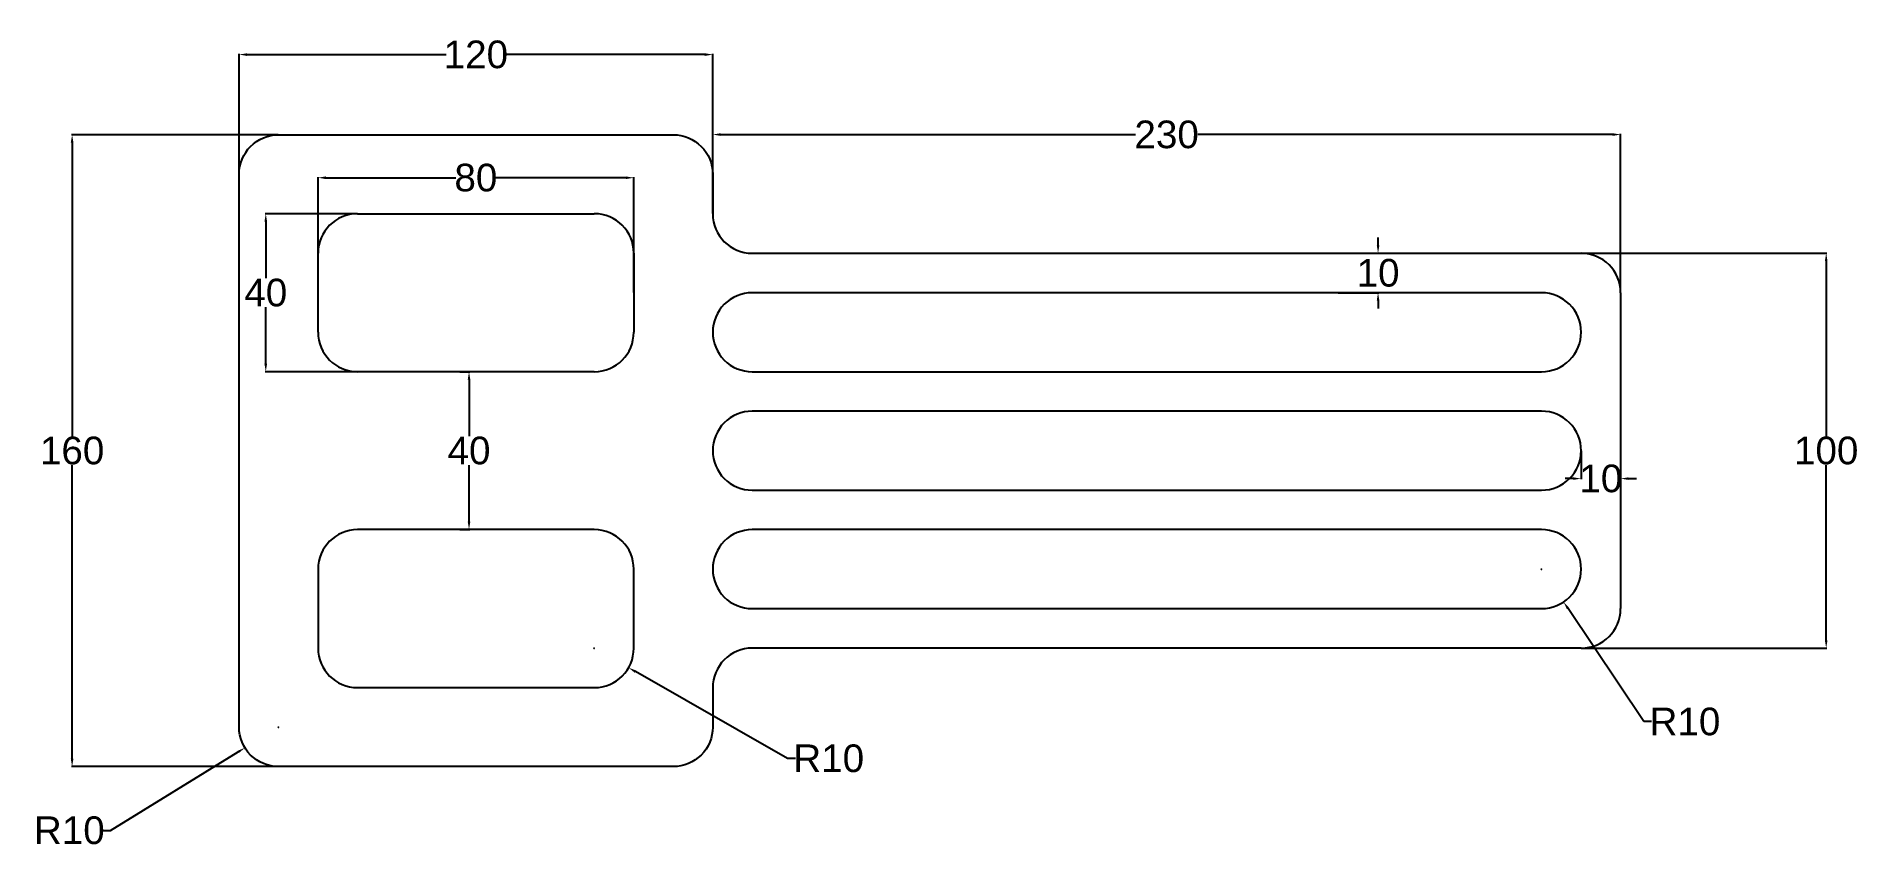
# Model space of a CAD drawing. Header units: centimetres. Extents: x 69 to 531, y -130 to 75.
import ezdxf

# ---------------------------------------------------------------- set-up
doc = ezdxf.new("R2010")
doc.units = ezdxf.units.CM
doc.header["$MEASUREMENT"] = 0
doc.layers.get('Defpoints').update_dxf_attribs({"color": 90})
doc.styles.get("Standard").update_dxf_attribs({"font": 'arial.ttf'})
doc.dimstyles.get("Standard").update_dxf_attribs({"dimtxt": 7, "dimasz": 2, "dimexe": 0.18, "dimexo": 0.0625, "dimgap": 0.09, "dimtad": 0, "dimtih": 1, "dimtoh": 1, "dimdec": 0, "dimzin": 0, "dimdsep": 46, "dimtxsty": 'Standard', "dimcen": 0.09, "dimclrd": 256, "dimadec": 0, "dimazin": 0, "dimtfac": 1, "dimtdec": 0, "dimtofl": 0, "dimtmove": 0, "dimatfit": 3, "dimfxl": 1, "dimtolj": 1, "dimtzin": 0, "dimarcsym": 0})

# ---------------------------------------------------------------- blocks, each defined once
blk = doc.blocks.new('*U6')
blk.add_lwpolyline([(100, 10), (-100, 10, 0.414214), (-110, 0, 0.414214), (-100, -10), (100, -10, 0.414214), (110, 0, 0.414214)], format="xyb", close=True)
blk = doc.blocks.new('*U7')
at = {"color": 0, "linetype": 'ByBlock', "lineweight": -2, "transparency": 16777216}
for p in [(0, 0), (0, -30), (0, -60)]:
    blk.add_blockref('*U6', p, dxfattribs=at)
blk = doc.blocks.new('*D8')
at = {"color": 0, "lineweight": -2, "transparency": 16777216}
for p, q in [((120.83, 40.35), (120.83, 70.78)), ((240.83, 35.35), (240.83, 70.78))]:
    blk.add_line(p, q, dxfattribs=at)
at = {"lineweight": -2, "transparency": 16777216}
for p, q in [((122.83, 70.6), (173.34, 70.6)), ((238.83, 70.6), (188.31, 70.6))]:
    blk.add_line(p, q, dxfattribs=at)
at = {"transparency": 16777216}
for points in [[(122.83, 70.93), (122.83, 70.26), (120.83, 70.6)], [(238.83, 70.93), (238.83, 70.26), (240.83, 70.6)]]:
    blk.add_solid(points, dxfattribs=at)
at = {"layer": 'Defpoints', "color": 0, "transparency": 16777216}
for p in [(240.83, 70.6), (120.83, 40.29), (240.83, 35.29)]:
    blk.add_point(p, dxfattribs=at)
at = {"color": 0, "transparency": 16777216, "insert": (180.83, 70.6), "char_height": 7, "attachment_point": 5}
blk.add_mtext('\\A1;120', dxfattribs=at)
blk = doc.blocks.new('*D9')
at = {"layer": 'Defpoints', "color": 0, "lineweight": -2, "transparency": 16777216}
for p, q in [((130.76, 50.29), (78.36, 50.29)), ((130.76, -109.71), (78.36, -109.71))]:
    blk.add_line(p, q, dxfattribs=at)
at = {"layer": 'Defpoints', "lineweight": -2, "transparency": 16777216}
for p, q in [((78.54, 48.29), (78.54, -26.04)), ((78.54, -107.71), (78.54, -33.37))]:
    blk.add_line(p, q, dxfattribs=at)
at = {"layer": 'Defpoints', "color": 0, "transparency": 16777216}
for p in [(130.83, 50.29), (78.54, -109.71), (130.83, -109.71)]:
    blk.add_point(p, dxfattribs=at)
at = {"layer": 'Defpoints', "transparency": 16777216}
for points in [[(78.2, 48.29), (78.87, 48.29), (78.54, 50.29)], [(78.2, -107.71), (78.87, -107.71), (78.54, -109.71)]]:
    blk.add_solid(points, dxfattribs=at)
at = {"layer": 'Defpoints', "color": 0, "transparency": 16777216, "insert": (78.54, -29.71), "char_height": 7, "attachment_point": 5}
blk.add_mtext('\\A1;160', dxfattribs=at)
blk = doc.blocks.new('*D10')
at = {"layer": 'Defpoints', "color": 0, "lineweight": -2, "transparency": 16777216}
for p, q in [((150.76, 30.29), (127.42, 30.29)), ((150.76, -9.71), (127.42, -9.71))]:
    blk.add_line(p, q, dxfattribs=at)
at = {"layer": 'Defpoints', "lineweight": -2, "transparency": 16777216}
for p, q in [((127.6, 28.29), (127.6, 13.96)), ((127.6, -7.71), (127.6, 6.63))]:
    blk.add_line(p, q, dxfattribs=at)
at = {"layer": 'Defpoints', "color": 0, "transparency": 16777216}
for p in [(150.83, 30.29), (127.6, -9.71), (150.83, -9.71)]:
    blk.add_point(p, dxfattribs=at)
at = {"layer": 'Defpoints', "transparency": 16777216}
for points in [[(127.26, 28.29), (127.93, 28.29), (127.6, 30.29)], [(127.26, -7.71), (127.93, -7.71), (127.6, -9.71)]]:
    blk.add_solid(points, dxfattribs=at)
at = {"layer": 'Defpoints', "color": 0, "transparency": 16777216, "insert": (127.6, 10.29), "char_height": 7, "attachment_point": 5}
blk.add_mtext('\\A1;40', dxfattribs=at)
blk = doc.blocks.new('*D11')
at = {"layer": 'Defpoints', "color": 0, "lineweight": -2, "transparency": 16777216}
for p, q in [((176.72, -9.71), (179.27, -9.71)), ((176.72, -49.71), (179.27, -49.71))]:
    blk.add_line(p, q, dxfattribs=at)
at = {"layer": 'Defpoints', "lineweight": -2, "transparency": 16777216}
for p, q in [((179.09, -11.71), (179.09, -26.04)), ((179.09, -47.71), (179.09, -33.37))]:
    blk.add_line(p, q, dxfattribs=at)
at = {"layer": 'Defpoints', "color": 0, "transparency": 16777216}
for p in [(176.66, -9.71), (176.66, -49.71), (179.09, -49.71)]:
    blk.add_point(p, dxfattribs=at)
at = {"layer": 'Defpoints', "transparency": 16777216}
for points in [[(178.76, -11.71), (179.42, -11.71), (179.09, -9.71)], [(178.76, -47.71), (179.42, -47.71), (179.09, -49.71)]]:
    blk.add_solid(points, dxfattribs=at)
at = {"layer": 'Defpoints', "color": 0, "transparency": 16777216, "insert": (179.09, -29.71), "char_height": 7, "attachment_point": 5}
blk.add_mtext('\\A1;40', dxfattribs=at)
blk = doc.blocks.new('*D12')
at = {"layer": 'Defpoints', "color": 0, "lineweight": -2, "transparency": 16777216}
for p, q in [((140.83, 10.35), (140.83, 39.59)), ((220.83, 10.35), (220.83, 39.59))]:
    blk.add_line(p, q, dxfattribs=at)
at = {"layer": 'Defpoints', "lineweight": -2, "transparency": 16777216}
for p, q in [((142.83, 39.41), (175.73, 39.41)), ((218.83, 39.41), (185.92, 39.41))]:
    blk.add_line(p, q, dxfattribs=at)
at = {"layer": 'Defpoints', "color": 0, "transparency": 16777216}
for p in [(220.83, 39.41), (140.83, 10.29), (220.83, 10.29)]:
    blk.add_point(p, dxfattribs=at)
at = {"layer": 'Defpoints', "transparency": 16777216}
for points in [[(142.83, 39.74), (142.83, 39.07), (140.83, 39.41)], [(218.83, 39.74), (218.83, 39.07), (220.83, 39.41)]]:
    blk.add_solid(points, dxfattribs=at)
at = {"layer": 'Defpoints', "color": 0, "transparency": 16777216, "insert": (180.83, 39.41), "char_height": 7, "attachment_point": 5}
blk.add_mtext('\\A1;80', dxfattribs=at)
blk = doc.blocks.new('*D13')
at = {"layer": 'Defpoints', "lineweight": -2, "transparency": 16777216}
for p, q in [((409.39, 22.29), (409.39, 24.29)), ((409.39, 8.29), (409.39, 6.29))]:
    blk.add_line(p, q, dxfattribs=at)
at = {"layer": 'Defpoints', "color": 0, "lineweight": -2, "transparency": 16777216}
for p, q in [((399.32, 20.29), (409.57, 20.29)), ((399.32, 10.29), (409.57, 10.29))]:
    blk.add_line(p, q, dxfattribs=at)
at = {"layer": 'Defpoints', "color": 0, "transparency": 16777216}
for p in [(399.26, 20.29), (399.26, 10.29), (409.39, 10.29)]:
    blk.add_point(p, dxfattribs=at)
at = {"layer": 'Defpoints', "transparency": 16777216}
for points in [[(409.06, 22.29), (409.73, 22.29), (409.39, 20.29)], [(409.06, 8.29), (409.73, 8.29), (409.39, 10.29)]]:
    blk.add_solid(points, dxfattribs=at)
at = {"layer": 'Defpoints', "color": 0, "transparency": 16777216, "insert": (409.39, 15.29), "char_height": 7, "attachment_point": 5}
blk.add_mtext('\\A1;10', dxfattribs=at)
blk = doc.blocks.new('*D14')
at = {"layer": 'Defpoints', "color": 0, "lineweight": -2, "transparency": 16777216}
for p, q in [((460.83, -29.77), (460.83, -36.96)), ((470.83, -29.77), (470.83, -36.96))]:
    blk.add_line(p, q, dxfattribs=at)
at = {"layer": 'Defpoints', "lineweight": -2, "transparency": 16777216}
for p, q in [((458.83, -36.78), (456.83, -36.78)), ((472.83, -36.78), (474.83, -36.78))]:
    blk.add_line(p, q, dxfattribs=at)
at = {"layer": 'Defpoints', "color": 0, "transparency": 16777216}
for p in [(460.83, -29.71), (470.83, -29.71), (460.83, -36.78)]:
    blk.add_point(p, dxfattribs=at)
at = {"layer": 'Defpoints', "transparency": 16777216}
for points in [[(458.83, -36.45), (458.83, -37.11), (460.83, -36.78)], [(472.83, -36.45), (472.83, -37.11), (470.83, -36.78)]]:
    blk.add_solid(points, dxfattribs=at)
at = {"layer": 'Defpoints', "color": 0, "transparency": 16777216, "insert": (465.83, -36.78), "char_height": 7, "attachment_point": 5}
blk.add_mtext('\\A1;10', dxfattribs=at)
blk = doc.blocks.new('*D15')
at = {"layer": 'Defpoints', "color": 0, "lineweight": -2, "transparency": 16777216}
for p, q in [((240.83, 30.35), (240.83, 50.52)), ((470.83, 10.35), (470.83, 50.52))]:
    blk.add_line(p, q, dxfattribs=at)
at = {"layer": 'Defpoints', "lineweight": -2, "transparency": 16777216}
for p, q in [((242.83, 50.34), (347.96, 50.34)), ((468.83, 50.34), (363.7, 50.34))]:
    blk.add_line(p, q, dxfattribs=at)
at = {"layer": 'Defpoints', "color": 0, "transparency": 16777216}
for p in [(470.83, 50.34), (240.83, 30.29), (470.83, 10.29)]:
    blk.add_point(p, dxfattribs=at)
at = {"layer": 'Defpoints', "transparency": 16777216}
for points in [[(242.83, 50.68), (242.83, 50.01), (240.83, 50.34)], [(468.83, 50.68), (468.83, 50.01), (470.83, 50.34)]]:
    blk.add_solid(points, dxfattribs=at)
at = {"layer": 'Defpoints', "color": 0, "transparency": 16777216, "insert": (355.83, 50.34), "char_height": 7, "attachment_point": 5}
blk.add_mtext('\\A1;230', dxfattribs=at)
blk = doc.blocks.new('*D16')
at = {"layer": 'Defpoints', "color": 0, "lineweight": -2, "transparency": 16777216}
for p, q in [((460.89, 20.29), (523.1, 20.29)), ((460.89, -79.71), (523.1, -79.71))]:
    blk.add_line(p, q, dxfattribs=at)
at = {"layer": 'Defpoints', "lineweight": -2, "transparency": 16777216}
for p, q in [((522.92, 18.29), (522.92, -26.04)), ((522.92, -77.71), (522.92, -33.37))]:
    blk.add_line(p, q, dxfattribs=at)
at = {"layer": 'Defpoints', "color": 0, "transparency": 16777216}
for p in [(460.83, 20.29), (460.83, -79.71), (522.92, -79.71)]:
    blk.add_point(p, dxfattribs=at)
at = {"layer": 'Defpoints', "transparency": 16777216}
for points in [[(522.59, 18.29), (523.26, 18.29), (522.92, 20.29)], [(522.59, -77.71), (523.26, -77.71), (522.92, -79.71)]]:
    blk.add_solid(points, dxfattribs=at)
at = {"layer": 'Defpoints', "color": 0, "transparency": 16777216, "insert": (522.92, -29.71), "char_height": 7, "attachment_point": 5}
blk.add_mtext('\\A1;100', dxfattribs=at)
blk = doc.blocks.new('*D17')
at = {"layer": 'Defpoints', "color": 0, "lineweight": -2, "transparency": 16777216}
for p, q in [((130.74, -99.71), (130.92, -99.71)), ((130.83, -99.8), (130.83, -99.62))]:
    blk.add_line(p, q, dxfattribs=at)
at = {"layer": 'Defpoints', "lineweight": -2, "transparency": 16777216}
for p, q in [((88.27, -125.87), (120.6, -105.99)), ((86.27, -125.87), (88.27, -125.87))]:
    blk.add_line(p, q, dxfattribs=at)
at = {"layer": 'Defpoints', "color": 0, "transparency": 16777216}
for p in [(130.83, -99.71), (122.31, -104.95)]:
    blk.add_point(p, dxfattribs=at)
at = {"layer": 'Defpoints', "transparency": 16777216}
blk.add_solid([(120.43, -105.71), (120.78, -106.28), (122.31, -104.95)], dxfattribs=at)
at = {"layer": 'Defpoints', "color": 0, "transparency": 16777216, "insert": (77.83, -125.87), "char_height": 7, "attachment_point": 5}
blk.add_mtext('\\A1;R10', dxfattribs=at)
blk = doc.blocks.new('*D18')
at = {"layer": 'Defpoints', "color": 0, "lineweight": -2, "transparency": 16777216}
for p, q in [((450.74, -59.71), (450.92, -59.71)), ((450.83, -59.8), (450.83, -59.62))]:
    blk.add_line(p, q, dxfattribs=at)
at = {"layer": 'Defpoints', "lineweight": -2, "transparency": 16777216}
for p, q in [((476.7, -98.33), (457.51, -69.68)), ((478.7, -98.33), (476.7, -98.33))]:
    blk.add_line(p, q, dxfattribs=at)
at = {"layer": 'Defpoints', "color": 0, "transparency": 16777216}
for p in [(450.83, -59.71), (456.39, -68.02)]:
    blk.add_point(p, dxfattribs=at)
at = {"layer": 'Defpoints', "transparency": 16777216}
blk.add_solid([(457.78, -69.49), (457.23, -69.86), (456.39, -68.02)], dxfattribs=at)
at = {"layer": 'Defpoints', "color": 0, "transparency": 16777216, "insert": (487.14, -98.33), "char_height": 7, "attachment_point": 5}
blk.add_mtext('\\A1;R10', dxfattribs=at)
blk = doc.blocks.new('*D19')
at = {"layer": 'Defpoints', "color": 0, "lineweight": -2, "transparency": 16777216}
for p, q in [((210.74, -79.71), (210.92, -79.71)), ((210.83, -79.8), (210.83, -79.62))]:
    blk.add_line(p, q, dxfattribs=at)
at = {"layer": 'Defpoints', "lineweight": -2, "transparency": 16777216}
for p, q in [((259.78, -107.65), (221.25, -85.66)), ((261.78, -107.65), (259.78, -107.65))]:
    blk.add_line(p, q, dxfattribs=at)
at = {"layer": 'Defpoints', "color": 0, "transparency": 16777216}
for p in [(210.83, -79.71), (219.51, -84.67)]:
    blk.add_point(p, dxfattribs=at)
at = {"layer": 'Defpoints', "transparency": 16777216}
blk.add_solid([(221.41, -85.37), (221.08, -85.95), (219.51, -84.67)], dxfattribs=at)
at = {"layer": 'Defpoints', "color": 0, "transparency": 16777216, "insert": (270.22, -107.65), "char_height": 7, "attachment_point": 5}
blk.add_mtext('\\A1;R10', dxfattribs=at)

msp = doc.modelspace()

# ---------------------------------------------------------------- linework, layer by layer
for p, q in [((150.83, 30.29), (180.83, 30.29)), ((180.83, 30.29), (210.83, 30.29)), ((140.83, 0.29), (140.83, 20.29)), ((220.83, 20.29), (220.83, 0.29)), ((250.83, 20.29), (460.83, 20.29)), ((470.83, 10.29), (470.83, -69.71)), ((240.83, 0.29), (240.83, 0.29)), ((460.83, 0.29), (460.83, 0.29)), ((210.83, -9.71), (150.83, -9.71)), ((210.83, -49.71), (150.83, -49.71)), ((140.83, -59.71), (140.83, -79.71)), ((220.83, -79.71), (220.83, -59.71)), ((150.83, -89.71), (180.83, -89.71)), ((180.83, -89.71), (210.83, -89.71))]:
    msp.add_line(p, q)
msp.add_lwpolyline([(460.83, -79.71), (250.83, -79.71, 0.414214), (240.83, -89.71), (240.83, -99.71, -0.414214), (230.83, -109.71), (130.83, -109.71, -0.414214), (120.83, -99.71), (120.83, 40.29, -0.414214), (130.83, 50.29), (230.83, 50.29, -0.414214), (240.83, 40.29), (240.83, 30.29)], format="xyb")
for centre, start, end in [((150.83, 20.29), 90, 180), ((210.83, 20.29), 0, 90), ((250.83, 30.29), 180, 270), ((460.83, 10.29), 0, 90), ((150.83, 0.29), 180, 270), ((210.83, 0.29), 270, 0), ((150.83, -59.71), 90, 180), ((210.83, -59.71), 0, 90), ((460.83, -69.71), 270, 0), ((150.83, -79.71), 180, 270), ((210.83, -79.71), 270, 0)]:
    msp.add_arc(centre, 10, start, end)

# ---------------------------------------------------------------- block references
msp.add_blockref('*U7', (350.83, 0.29))

# ---------------------------------------------------------------- dimensions: what is measured, and where the dimension line sits
dim = msp.add_linear_dim(base=(240.83, 70.6), p1=(120.83, 40.29), p2=(240.83, 35.29), dimstyle='Standard')
dim.commit()
dim.dimension.update_dxf_attribs({"geometry": '*D8', "text_midpoint": (180.83, 70.6)})
at = {"layer": 'Defpoints'}
for base, p1, p2, picture, middle in [((470.83, 50.34), (240.83, 30.29), (470.83, 10.29), '*D15', (355.83, 50.34)), ((220.83, 39.41), (140.83, 10.29), (220.83, 10.29), '*D12', (180.83, 39.41)), ((460.83, -36.78), (470.83, -29.71), (460.83, -29.71), '*D14', (465.83, -36.78))]:
    dim = msp.add_linear_dim(base=base, p1=p1, p2=p2, dimstyle='Standard', dxfattribs=at)
    dim.commit()
    dim.dimension.update_dxf_attribs({"geometry": picture, "text_midpoint": middle})
for base, p1, p2, picture, middle in [((78.54, -109.71), (130.83, 50.29), (130.83, -109.71), '*D9', (78.54, -29.71)), ((127.6, -9.71), (150.83, 30.29), (150.83, -9.71), '*D10', (127.6, 10.29)), ((409.39, 10.29), (399.26, 20.29), (399.26, 10.29), '*D13', (409.39, 15.29)), ((522.92, -79.71), (460.83, 20.29), (460.83, -79.71), '*D16', (522.92, -29.71)), ((179.09, -49.71), (176.66, -9.71), (176.66, -49.71), '*D11', (179.09, -29.71))]:
    dim = msp.add_linear_dim(base=base, p1=p1, p2=p2, angle=90, dimstyle='Standard', dxfattribs=at)
    dim.commit()
    dim.dimension.update_dxf_attribs({"geometry": picture, "text_midpoint": middle})
for center, mpoint, picture, middle in [((450.83, -59.71), (456.39, -68.02), '*D18', (487.14, -98.33)), ((210.83, -79.71), (219.51, -84.67), '*D19', (270.22, -107.65)), ((130.83, -99.71), (122.31, -104.95), '*D17', (77.83, -125.87))]:
    dim = msp.add_radius_dim(center=center, mpoint=mpoint, dimstyle='Standard', dxfattribs=at)
    dim.commit()
    dim.dimension.update_dxf_attribs({"geometry": picture, "text_midpoint": middle, "dimtype": 164})

doc.saveas('drawing.dxf')
